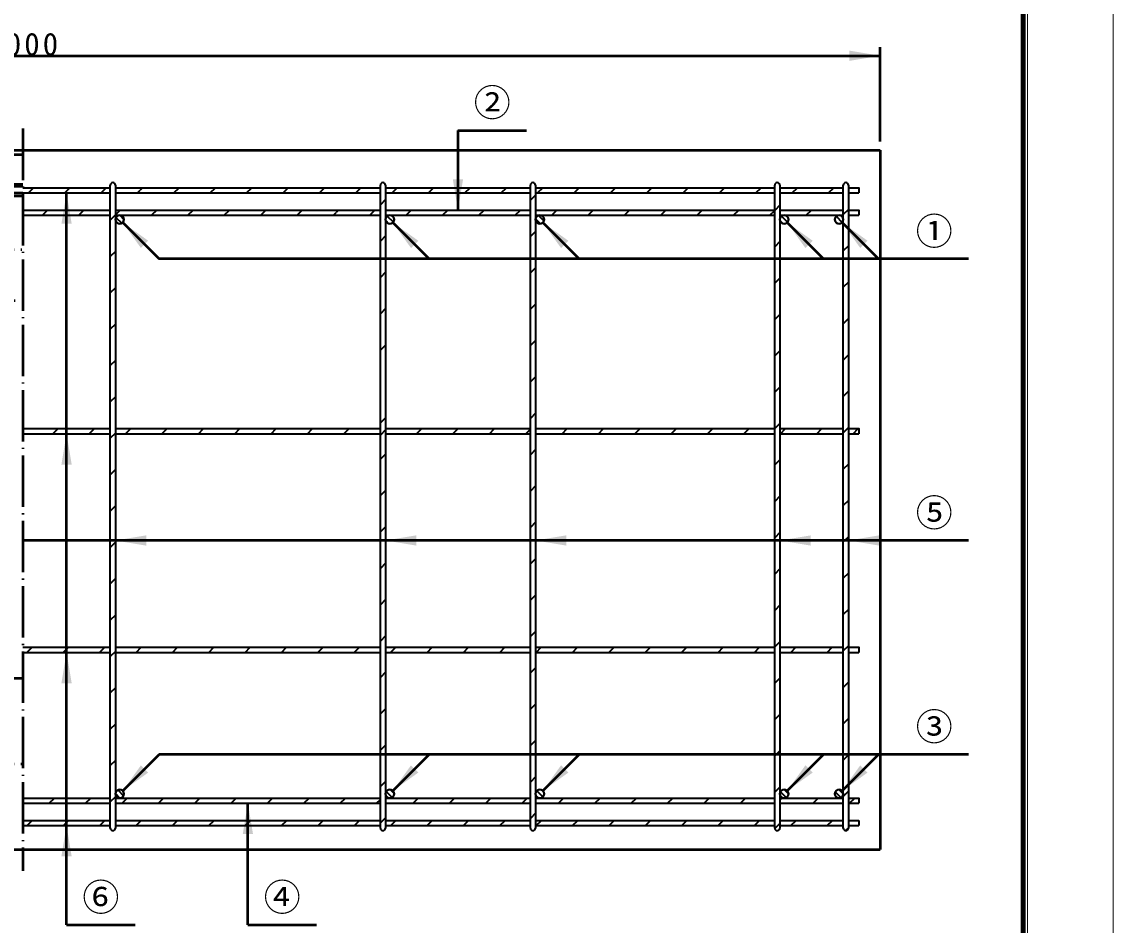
# Model space of a CAD drawing. Units: millimetres, scale not verified. Extents: x -2102 to 2102, y -1485 to 1485.
# Drawn here: x 830 to 2102, y -706 to 348 of the extents above; entities that cross this region are included whole.
import ezdxf
from ezdxf.enums import TextEntityAlignment as Align

# ---------------------------------------------------------------- set-up
doc = ezdxf.new("R2010")
doc.units = ezdxf.units.MM
doc.header["$LTSCALE"] = 5
doc.linetypes.add('DOTTED', pattern=[1.75, 0.25, -1.5])
doc.linetypes.add('LONG_DASHED_DOTTED', pattern=[15.25, 12, -1.5, 0.25, -1.5])
doc.layers.add('0-0_V-nasSTD', color=7, linetype='Continuous', lineweight=35)
doc.layers.add('0-1_0', color=7, linetype='Continuous', lineweight=35)
doc.styles.add('ＭＳ ゴシック', font='')
doc.styles.get('ＭＳ ゴシック').set_extended_font_data('MS Gothic')

msp = doc.modelspace()

# ---------------------------------------------------------------- linework, layer by layer
at = {"layer": '0-0_V-nasSTD', "lineweight": 50}
for p, q in [((1338.262, 221.082), (1338.262, 128.035)), ((881.762, -705.92), (881.762, 148.08)), ((1304.724, 71.073), (1262.298, 113.499)), ((1479.724, 71.073), (1437.298, 113.499)), ((1764.724, 71.073), (1722.298, 113.499)), ((1828.724, 71.073), (1786.298, 113.499)), ((1933.762, -257.42), (830.762, -257.42)), ((989.724, -506.998), (947.298, -549.424)), ((1933.762, -506.998), (989.724, -506.998)), ((1304.724, -506.998), (1262.298, -549.424)), ((1479.724, -506.998), (1437.298, -549.424)), ((1764.724, -506.998), (1722.298, -549.424)), ((1828.724, -506.998), (1786.298, -549.424)), ((1093.262, -705.92), (1093.262, -563.96))]:
    msp.add_line(p, q, dxfattribs=at)
at = {"layer": '0-0_V-nasSTD'}
for p, q in [((939.381, 119.443), (946.171, 112.653)), ((943.861, 122.034), (948.762, 117.133)), ((1253.851, 116.1), (1257.828, 112.123)), ((1255.893, 121.129), (1262.857, 114.165)), ((1428.836, 117.891), (1434.619, 112.108)), ((1432.062, 121.736), (1438.464, 115.334)), ((1713.974, 115.596), (1717.324, 112.246)), ((1715.674, 120.967), (1722.695, 113.946)), ((1778.184, 115.025), (1780.753, 112.456)), ((1779.477, 120.803), (1786.531, 113.749)), ((938.769, -552.702), (944.02, -557.953)), ((941.593, -548.455), (948.267, -555.129)), ((1254.543, -550.278), (1261.444, -557.18)), ((1259.328, -547.992), (1263.73, -552.395)), ((1429.435, -555.465), (1431.257, -557.287)), ((1430.348, -549.307), (1437.415, -556.374)), ((1714.4, -550.516), (1721.206, -557.322)), ((1718.917, -547.962), (1723.76, -552.805)), ((1778.276, -550.752), (1784.97, -557.446)), ((1782.559, -547.964), (1787.758, -553.163))]:
    msp.add_line(p, q, dxfattribs=at)
at = {"layer": '0-0_V-nasSTD', "lineweight": 18}
for points in [[(-2102.5, -1485), (-2102.5, 1485), (2102.5, 1485), (2102.5, -1485)], [(-2002.5, -1385), (-2002.5, 1385), (2002.5, 1385), (2002.5, -1385)]]:
    msp.add_lwpolyline(points, close=True, dxfattribs=at)
at = {"layer": '0-0_V-nasSTD', "lineweight": 100}
msp.add_lwpolyline([(-1997.5, 1380), (-1997.5, -1380), (1997.5, -1380), (1997.5, 1380)], close=True, dxfattribs=at)
at = {"layer": '0-0_V-nasSTD', "lineweight": 50}
msp.add_lwpolyline([(1933.762, 71.073), (989.724, 71.073), (947.298, 113.499)], dxfattribs=at)
at = {"layer": '0-0_V-nasSTD'}
for centre, start, end in [((943.762, 117.035), 90, 180), ((943.762, 117.035), 180, 90), ((1258.762, 117.035), 90, 180), ((1258.762, 117.035), 180, 90), ((1433.762, 117.035), 90, 180), ((1433.762, 117.035), 180, 90), ((1718.762, 117.035), 90, 180), ((1718.762, 117.035), 180, 90), ((1782.762, 117.035), 90, 0), ((1782.762, 117.035), 0, 90), ((943.762, -552.96), 270, 180), ((943.762, -552.96), 180, 270), ((1258.762, -552.96), 270, 180), ((1258.762, -552.96), 180, 270), ((1433.762, -552.96), 270, 180), ((1433.762, -552.96), 180, 270), ((1718.762, -552.96), 270, 180), ((1718.762, -552.96), 180, 242.15429), ((1718.762, -552.96), 242.15429, 270), ((1782.762, -552.96), 0, 270), ((1782.762, -552.96), 270, 0)]:
    msp.add_arc(centre, 5, start, end, dxfattribs=at)
for points in [[(1794.762, 302.08), (1794.762, 314.08), (1830.762, 308.08)], [(1332.262, 164.035), (1338.262, 128.035), (1344.262, 164.035)], [(875.762, 112.08), (881.762, 148.08), (887.762, 112.08)], [(947.298, 113.499), (968.511, 83.801), (976.996, 92.286)], [(1262.298, 113.499), (1283.511, 83.801), (1291.996, 92.286)], [(1437.298, 113.499), (1458.511, 83.801), (1466.996, 92.286)], [(1722.298, 113.499), (1743.511, 83.801), (1751.996, 92.286)], [(1786.298, 113.499), (1807.511, 83.801), (1815.996, 92.286)], [(875.762, -168.92), (881.762, -132.92), (887.762, -168.92)], [(938.762, -257.42), (974.762, -263.42), (974.762, -251.42)], [(1253.762, -257.42), (1289.762, -263.42), (1289.762, -251.42)], [(1428.762, -257.42), (1464.762, -263.42), (1464.762, -251.42)], [(1713.762, -257.42), (1749.762, -263.42), (1749.762, -251.42)], [(1793.762, -257.42), (1829.762, -263.42), (1829.762, -251.42)], [(875.762, -423.92), (881.762, -387.92), (887.762, -423.92)], [(947.298, -549.424), (968.511, -519.726), (976.996, -528.211)], [(1262.298, -549.424), (1283.511, -519.726), (1291.996, -528.211)], [(1437.298, -549.424), (1458.511, -519.726), (1466.996, -528.211)], [(1722.298, -549.424), (1743.511, -519.726), (1751.996, -528.211)], [(1786.298, -549.424), (1807.511, -519.726), (1815.996, -528.211)], [(1087.262, -599.96), (1093.262, -563.96), (1099.262, -599.96)], [(875.762, -625.92), (881.762, -589.92), (887.762, -625.92)]]:
    msp.add_solid(points, dxfattribs=at)
at = {"layer": '0-1_0', "lineweight": 50}
for p, q in [((-169.238, 308.08), (1830.762, 308.08)), ((1830.762, 208.08), (1830.762, 318.08)), ((1338.262, 221.082), (1418.262, 221.082)), ((-161.238, 198.08), (1830.762, 198.08)), ((-161.238, 193.08), (830.762, 193.08)), ((1830.762, 198.08), (1830.762, -617.92)), ((-169.238, 158.095), (830.762, 158.095)), ((-169.238, 156.08), (830.762, 156.08)), ((-169.238, 148.08), (830.762, 148.08)), ((-169.238, 144.722), (830.762, 144.722)), ((-49.238, -417.92), (830.762, -417.92)), ((-169.238, -617.92), (1830.762, -617.92)), ((881.762, -705.92), (961.762, -705.92)), ((1093.262, -705.92), (1173.262, -705.92))]:
    msp.add_line(p, q, dxfattribs=at)
at = {"layer": '0-1_0', "linetype": 'LONG_DASHED_DOTTED', "lineweight": 50}
msp.add_line((830.762, 223.08), (830.762, -642.92), dxfattribs=at)
at = {"layer": '0-1_0'}
for p, q in [((830.762, 154.08), (932.762, 154.08)), ((837.237, 148.08), (843.237, 154.08)), ((879.663, 148.08), (885.663, 154.08)), ((922.089, 148.08), (928.089, 154.08)), ((932.762, -592.92), (932.762, 157.08)), ((938.762, 157.08), (938.762, -592.92)), ((938.762, 154.08), (1247.762, 154.08)), ((970.516, 154.08), (967.62, 151.184)), ((1006.942, 148.08), (1012.942, 154.08)), ((1049.369, 148.08), (1055.369, 154.08)), ((1091.795, 148.08), (1097.795, 154.08)), ((1134.222, 148.08), (1140.222, 154.08)), ((1176.648, 148.08), (1182.648, 154.08)), ((1219.074, 148.08), (1225.074, 154.08)), ((1247.762, -592.92), (1247.762, 157.08)), ((1253.762, 157.08), (1253.762, -592.92)), ((1253.762, 154.08), (1422.762, 154.08)), ((1261.501, 148.08), (1267.501, 154.08)), ((1303.927, 148.08), (1309.927, 154.08)), ((1346.354, 148.08), (1352.354, 154.08)), ((1388.78, 148.08), (1394.78, 154.08)), ((1422.762, -592.92), (1422.762, 157.08)), ((1428.762, 157.08), (1428.762, -592.92)), ((1428.762, 154.08), (1707.762, 154.08)), ((1437.206, 154.08), (1431.206, 148.08)), ((1479.633, 154.08), (1473.633, 148.08)), ((1522.059, 154.08), (1516.059, 148.08)), ((1564.486, 154.08), (1558.486, 148.08)), ((1600.912, 148.08), (1606.912, 154.08)), ((1643.338, 148.08), (1649.338, 154.08)), ((1685.765, 148.08), (1691.765, 154.08)), ((1707.762, -592.92), (1707.762, 157.08)), ((1713.762, 157.08), (1713.762, -592.92)), ((1713.762, 154.08), (1787.762, 154.08)), ((1728.191, 148.08), (1734.191, 154.08)), ((1770.618, 148.08), (1776.618, 154.08)), ((1787.762, -592.92), (1787.762, 157.08)), ((1793.762, 157.08), (1793.762, -592.92)), ((830.762, 148.08), (932.762, 148.08)), ((938.762, 148.08), (1247.762, 148.08)), ((964.516, 148.08), (967.62, 151.184)), ((1253.762, 140.342), (1247.762, 134.342)), ((1253.762, 148.08), (1422.762, 148.08)), ((1428.762, 145.636), (1422.762, 139.636)), ((1428.762, 148.08), (1707.762, 148.08)), ((1713.762, 148.08), (1787.762, 148.08)), ((1793.762, 148.08), (1805.762, 148.08)), ((830.762, 128.035), (932.762, 128.035)), ((853.618, 122.035), (859.618, 128.035)), ((896.044, 122.035), (902.044, 128.035)), ((938.762, 128.035), (1247.762, 128.035)), ((944.47, 128.035), (938.762, 122.327)), ((986.897, 128.035), (980.897, 122.035)), ((1023.323, 122.035), (1029.323, 128.035)), ((1065.75, 122.035), (1071.75, 128.035)), ((1108.176, 122.035), (1114.176, 128.035)), ((1150.602, 122.035), (1156.602, 128.035)), ((1199.029, 128.035), (1196.301, 125.307)), ((1235.455, 122.035), (1241.455, 128.035)), ((1253.762, 128.035), (1422.762, 128.035)), ((1277.882, 122.035), (1283.882, 128.035)), ((1320.308, 122.035), (1326.308, 128.035)), ((1362.734, 122.035), (1368.734, 128.035)), ((1405.161, 122.035), (1411.161, 128.035)), ((1428.762, 128.035), (1707.762, 128.035)), ((1447.587, 122.035), (1453.587, 128.035)), ((1496.014, 128.035), (1490.014, 122.035)), ((1538.44, 128.035), (1532.44, 122.035)), ((1574.866, 122.035), (1580.866, 128.035)), ((1617.293, 122.035), (1623.293, 128.035)), ((1659.719, 122.035), (1665.719, 128.035)), ((1702.146, 122.035), (1707.762, 127.651)), ((1713.762, 133.651), (1707.762, 127.651)), ((1713.762, 128.035), (1787.762, 128.035)), ((1744.572, 122.035), (1750.572, 128.035)), ((1793.762, 128.799), (1787.762, 122.799)), ((830.762, 122.035), (932.762, 122.035)), ((938.762, 122.327), (932.762, 116.327)), ((938.762, 122.035), (1247.762, 122.035)), ((1193.029, 122.035), (1196.301, 125.307)), ((1253.762, 122.035), (1422.762, 122.035)), ((1428.762, 122.035), (1707.762, 122.035)), ((1713.762, 122.035), (1787.762, 122.035)), ((1786.998, 122.035), (1787.762, 122.799)), ((1793.762, 122.08), (1805.762, 122.08)), ((1428.762, 103.21), (1422.762, 97.21)), ((1253.762, 97.915), (1247.762, 91.915)), ((1713.762, 91.225), (1707.762, 85.225)), ((938.762, 79.9), (932.762, 73.9)), ((1793.762, 86.372), (1787.762, 80.372)), ((1253.762, 55.489), (1247.762, 49.489)), ((1428.762, 60.783), (1422.762, 54.783)), ((1713.762, 48.799), (1707.762, 42.799)), ((1793.762, 43.946), (1787.762, 37.946)), ((938.762, 37.474), (932.762, 31.474)), ((1253.762, 13.063), (1247.762, 7.063)), ((1428.762, 18.357), (1422.762, 12.357)), ((1713.762, 6.372), (1707.762, 0.372)), ((1793.762, 1.519), (1787.762, -4.481)), ((938.762, -4.953), (932.762, -10.953)), ((1428.762, -24.069), (1422.762, -30.069)), ((1253.762, -29.364), (1247.762, -35.364)), ((1713.762, -36.054), (1707.762, -42.054)), ((938.762, -47.379), (932.762, -53.379)), ((1793.762, -40.907), (1787.762, -46.907)), ((1428.762, -66.496), (1422.762, -72.496)), ((1713.762, -78.481), (1707.762, -84.481)), ((1793.762, -83.334), (1787.762, -89.334)), ((938.762, -89.805), (932.762, -95.805)), ((1253.762, -114.217), (1247.762, -120.217)), ((1428.762, -108.922), (1422.762, -114.922)), ((830.762, -126.92), (932.762, -126.92)), ((865.795, -132.92), (871.795, -126.92)), ((908.222, -132.92), (914.222, -126.92)), ((938.762, -126.92), (1247.762, -126.92)), ((956.648, -126.92), (950.648, -132.92)), ((993.074, -132.92), (999.074, -126.92)), ((1035.501, -132.92), (1041.501, -126.92)), ((1077.927, -132.92), (1083.927, -126.92)), ((1120.354, -132.92), (1126.354, -126.92)), ((1162.78, -132.92), (1168.78, -126.92)), ((1205.206, -132.92), (1211.206, -126.92)), ((1253.762, -126.92), (1422.762, -126.92)), ((1290.059, -132.92), (1296.059, -126.92)), ((1332.486, -132.92), (1338.486, -126.92)), ((1374.912, -132.92), (1380.912, -126.92)), ((1428.762, -126.92), (1707.762, -126.92)), ((1459.765, -132.92), (1465.765, -126.92)), ((1502.191, -132.92), (1508.191, -126.92)), ((1544.618, -132.92), (1550.618, -126.92)), ((1587.044, -132.92), (1593.044, -126.92)), ((1629.47, -132.92), (1635.47, -126.92)), ((1671.897, -132.92), (1677.897, -126.92)), ((1713.762, -120.907), (1707.762, -126.907)), ((1713.762, -126.92), (1787.762, -126.92)), ((1714.323, -132.92), (1720.323, -126.92)), ((1756.75, -132.92), (1762.75, -126.92)), ((1793.762, -125.76), (1787.762, -131.76)), ((1799.176, -132.92), (1805.176, -126.92)), ((830.762, -132.92), (932.762, -132.92)), ((938.762, -132.232), (932.762, -138.232)), ((938.762, -132.92), (1247.762, -132.92)), ((1247.633, -132.92), (1247.762, -132.79)), ((1253.762, -128.398), (1247.762, -134.398)), ((1253.762, -132.92), (1422.762, -132.92)), ((1417.338, -132.92), (1422.762, -127.496)), ((1428.762, -132.92), (1707.762, -132.92)), ((1713.762, -132.92), (1787.762, -132.92)), ((1793.762, -132.92), (1805.762, -132.92)), ((1428.762, -151.349), (1422.762, -157.349)), ((1253.762, -156.643), (1247.762, -162.643)), ((1713.762, -163.334), (1707.762, -169.334)), ((938.762, -174.658), (932.762, -180.658)), ((1793.762, -168.186), (1787.762, -174.186)), ((1253.762, -199.069), (1247.762, -205.069)), ((1428.762, -193.775), (1422.762, -199.775)), ((1713.762, -205.76), (1707.762, -211.76)), ((1793.762, -210.613), (1787.762, -216.613)), ((938.762, -217.085), (932.762, -223.085)), ((1253.762, -241.496), (1247.762, -247.496)), ((1428.762, -236.201), (1422.762, -242.201)), ((1713.762, -248.186), (1707.762, -254.186)), ((1793.762, -253.039), (1787.762, -259.039)), ((938.762, -259.511), (932.762, -265.511)), ((1428.762, -278.628), (1422.762, -284.628)), ((1253.762, -283.922), (1247.762, -289.922)), ((1713.762, -290.613), (1707.762, -296.613)), ((938.762, -301.937), (932.762, -307.937)), ((1793.762, -295.466), (1787.762, -301.466)), ((1253.762, -326.349), (1247.762, -332.349)), ((1428.762, -321.054), (1422.762, -327.054)), ((1713.762, -333.039), (1707.762, -339.039)), ((1793.762, -337.892), (1787.762, -343.892)), ((938.762, -344.364), (932.762, -350.364)), ((1253.762, -368.775), (1247.762, -374.775)), ((1428.762, -363.481), (1422.762, -369.481)), ((1713.762, -375.466), (1707.762, -381.466)), ((1793.762, -380.318), (1787.762, -386.318)), ((830.762, -381.92), (932.762, -381.92)), ((830.762, -387.92), (932.762, -387.92)), ((835.501, -387.92), (841.501, -381.92)), ((877.927, -387.92), (883.927, -381.92)), ((920.354, -387.92), (926.354, -381.92)), ((938.762, -386.79), (932.762, -392.79)), ((938.762, -381.92), (1247.762, -381.92)), ((938.762, -387.92), (1247.762, -387.92)), ((962.78, -387.92), (968.78, -381.92)), ((1005.206, -387.92), (1011.206, -381.92)), ((1047.633, -387.92), (1053.633, -381.92)), ((1090.059, -387.92), (1096.059, -381.92)), ((1132.486, -387.92), (1138.486, -381.92)), ((1174.912, -387.92), (1180.912, -381.92)), ((1217.338, -387.92), (1223.338, -381.92)), ((1253.762, -381.92), (1422.762, -381.92)), ((1253.762, -387.92), (1422.762, -387.92)), ((1259.765, -387.92), (1265.765, -381.92)), ((1302.191, -387.92), (1308.191, -381.92)), ((1344.618, -387.92), (1350.618, -381.92)), ((1387.044, -387.92), (1393.044, -381.92)), ((1428.762, -381.92), (1707.762, -381.92)), ((1428.762, -387.92), (1707.762, -387.92)), ((1429.47, -387.92), (1435.47, -381.92)), ((1471.897, -387.92), (1477.897, -381.92)), ((1514.323, -387.92), (1520.323, -381.92)), ((1556.75, -387.92), (1562.75, -381.92)), ((1599.176, -387.92), (1605.176, -381.92)), ((1641.602, -387.92), (1647.602, -381.92)), ((1684.029, -387.92), (1690.029, -381.92)), ((1713.762, -381.92), (1787.762, -381.92)), ((1713.762, -387.92), (1787.762, -387.92)), ((1726.455, -387.92), (1732.455, -381.92)), ((1768.882, -387.92), (1774.882, -381.92)), ((1793.762, -387.92), (1805.762, -387.92)), ((1428.762, -405.907), (1422.762, -411.907)), ((1253.762, -411.201), (1247.762, -417.201)), ((1713.762, -417.892), (1707.762, -423.892)), ((938.762, -429.217), (932.762, -435.217)), ((1793.762, -422.745), (1787.762, -428.745)), ((1253.762, -453.628), (1247.762, -459.628)), ((1428.762, -448.334), (1422.762, -454.334)), ((1713.762, -460.318), (1707.762, -466.318)), ((1793.762, -465.171), (1787.762, -471.171)), ((938.762, -471.643), (932.762, -477.643)), ((1253.762, -496.054), (1247.762, -502.054)), ((1428.762, -490.76), (1422.762, -496.76)), ((1713.762, -502.745), (1707.762, -508.745)), ((1793.762, -507.598), (1787.762, -513.598)), ((938.762, -514.069), (932.762, -520.069)), ((1428.762, -533.186), (1422.762, -539.186)), ((1253.762, -538.481), (1247.762, -544.481)), ((1713.762, -545.171), (1707.762, -551.171)), ((830.762, -557.96), (932.762, -557.96)), ((861.593, -563.96), (867.593, -557.96)), ((904.019, -563.96), (910.019, -557.96)), ((938.762, -556.496), (932.762, -562.496)), ((938.762, -557.96), (1247.762, -557.96)), ((952.446, -557.96), (946.446, -563.96)), ((994.872, -557.96), (988.872, -563.96)), ((1031.299, -563.96), (1037.299, -557.96)), ((1073.725, -563.96), (1079.725, -557.96)), ((1116.151, -563.96), (1122.151, -557.96)), ((1158.578, -563.96), (1164.578, -557.96)), ((1201.004, -563.96), (1207.004, -557.96)), ((1243.431, -563.96), (1247.762, -559.628)), ((1253.762, -557.96), (1422.762, -557.96)), ((1285.857, -563.96), (1291.857, -557.96)), ((1328.284, -563.96), (1334.284, -557.96)), ((1370.71, -563.96), (1376.71, -557.96)), ((1413.136, -563.96), (1419.136, -557.96)), ((1428.762, -557.96), (1707.762, -557.96)), ((1455.563, -563.96), (1461.563, -557.96)), ((1497.989, -563.96), (1503.989, -557.96)), ((1540.416, -563.96), (1546.416, -557.96)), ((1582.842, -563.96), (1588.842, -557.96)), ((1625.268, -563.96), (1631.268, -557.96)), ((1667.695, -563.96), (1673.695, -557.96)), ((1713.762, -557.96), (1787.762, -557.96)), ((1713.762, -560.318), (1716.121, -557.96)), ((1752.548, -563.96), (1758.548, -557.96)), ((1793.762, -550.024), (1787.762, -556.024)), ((1795.014, -563.92), (1801.014, -557.92)), ((830.762, -563.96), (932.762, -563.96)), ((938.762, -563.96), (1247.762, -563.96)), ((1253.762, -563.96), (1422.762, -563.96)), ((1428.762, -563.96), (1707.762, -563.96)), ((1713.762, -563.96), (1787.762, -563.96)), ((1793.762, -563.92), (1805.762, -563.92)), ((830.762, -583.92), (932.762, -583.92)), ((835.633, -589.92), (841.633, -583.92)), ((878.059, -589.92), (884.059, -583.92)), ((920.486, -589.92), (926.486, -583.92)), ((938.762, -583.92), (1247.762, -583.92)), ((968.912, -583.92), (962.912, -589.92)), ((1005.338, -589.92), (1011.338, -583.92)), ((1047.765, -589.92), (1053.765, -583.92)), ((1090.191, -589.92), (1096.191, -583.92)), ((1132.618, -589.92), (1138.618, -583.92)), ((1175.044, -589.92), (1181.044, -583.92)), ((1217.47, -589.92), (1223.47, -583.92)), ((1253.762, -580.907), (1247.762, -586.907)), ((1253.762, -583.92), (1422.762, -583.92)), ((1259.897, -589.92), (1265.897, -583.92)), ((1302.323, -589.92), (1308.323, -583.92)), ((1344.75, -589.92), (1350.75, -583.92)), ((1387.176, -589.92), (1393.176, -583.92)), ((1428.762, -575.613), (1422.762, -581.613)), ((1428.762, -583.92), (1707.762, -583.92)), ((1429.602, -589.92), (1435.602, -583.92)), ((1472.029, -589.92), (1478.029, -583.92)), ((1514.455, -589.92), (1520.455, -583.92)), ((1556.882, -589.92), (1562.882, -583.92)), ((1599.308, -589.92), (1605.308, -583.92)), ((1641.734, -589.92), (1647.734, -583.92)), ((1684.161, -589.92), (1690.161, -583.92)), ((1713.762, -583.92), (1787.762, -583.92)), ((1726.587, -589.92), (1732.587, -583.92)), ((1769.014, -589.92), (1775.014, -583.92)), ((1793.762, -583.92), (1805.762, -583.92)), ((1805.762, -583.92), (1805.762, -589.92)), ((830.762, -589.92), (932.762, -589.92)), ((938.762, -589.92), (1247.762, -589.92)), ((1253.762, -589.92), (1422.762, -589.92)), ((1428.762, -589.92), (1707.762, -589.92)), ((1713.762, -587.598), (1707.762, -593.598)), ((1713.762, -589.92), (1787.762, -589.92)), ((1793.762, -592.45), (1790.325, -595.888)), ((1793.762, -589.92), (1805.762, -589.92))]:
    msp.add_line(p, q, dxfattribs=at)
at = {"layer": '0-1_0', "linetype": 'DOTTED', "lineweight": 50}
for p, q in [((-169.238, 82.08), (830.762, 82.08)), ((830.762, 22.08), (-169.238, 22.08)), ((-169.238, -517.92), (830.762, -517.92))]:
    msp.add_line(p, q, dxfattribs=at)
at = {"layer": '0-1_0'}
for points in [[(1793.762, 154.08), (1805.762, 154.08), (1805.762, 148.08)], [(1793.762, 128.08), (1805.762, 128.08), (1805.762, 122.08)], [(1793.762, -126.92), (1805.762, -126.92), (1805.762, -132.92)], [(1793.762, -381.92), (1805.762, -381.92), (1805.762, -387.92)], [(1793.762, -557.92), (1805.762, -557.92), (1805.762, -563.92)]]:
    msp.add_lwpolyline(points, dxfattribs=at)
for centre in [(943.762, 117.035), (1258.762, 117.035), (1433.762, 117.035), (1718.762, 117.035), (1782.762, 117.035), (943.762, -552.96), (1258.762, -552.96), (1433.762, -552.96), (1718.762, -552.96), (1782.762, -552.96)]:
    msp.add_circle(centre, 5, dxfattribs=at)
for centre, start, end in [((935.762, 157.08), 0, 180), ((1250.762, 157.08), 0, 180), ((1425.762, 157.08), 0, 180), ((1710.762, 157.08), 0, 180), ((1790.762, 157.08), 0, 180), ((935.762, -592.92), 180, 0), ((1250.762, -592.92), 180, 0), ((1425.762, -592.92), 180, 0), ((1710.762, -592.92), 180, 0), ((1790.762, -592.92), 180, 0)]:
    msp.add_arc(centre, 3, start, end, dxfattribs=at)

# ---------------------------------------------------------------- texts
at = {"layer": '0-0_V-nasSTD', "style": 'ＭＳ ゴシック'}
for s, p in [('②', (1356.662, 228.082)), ('①', (1872.162, 78.073)), ('⑤', (1872.162, -250.42)), ('③', (1872.162, -499.998)), ('⑥', (900.162, -698.92)), ('④', (1111.662, -698.92))]:
    msp.add_text(s, height=31.67, dxfattribs=at).set_placement(p, align=Align.BOTTOM_LEFT)
at = {"layer": '0-0_V-nasSTD', "insert": (789.362, 308.08), "char_height": 26.39, "attachment_point": 7, "style": 'ＭＳ ゴシック'}
msp.add_mtext('\\T1.2;2000', dxfattribs=at)

doc.saveas('drawing.dxf')
